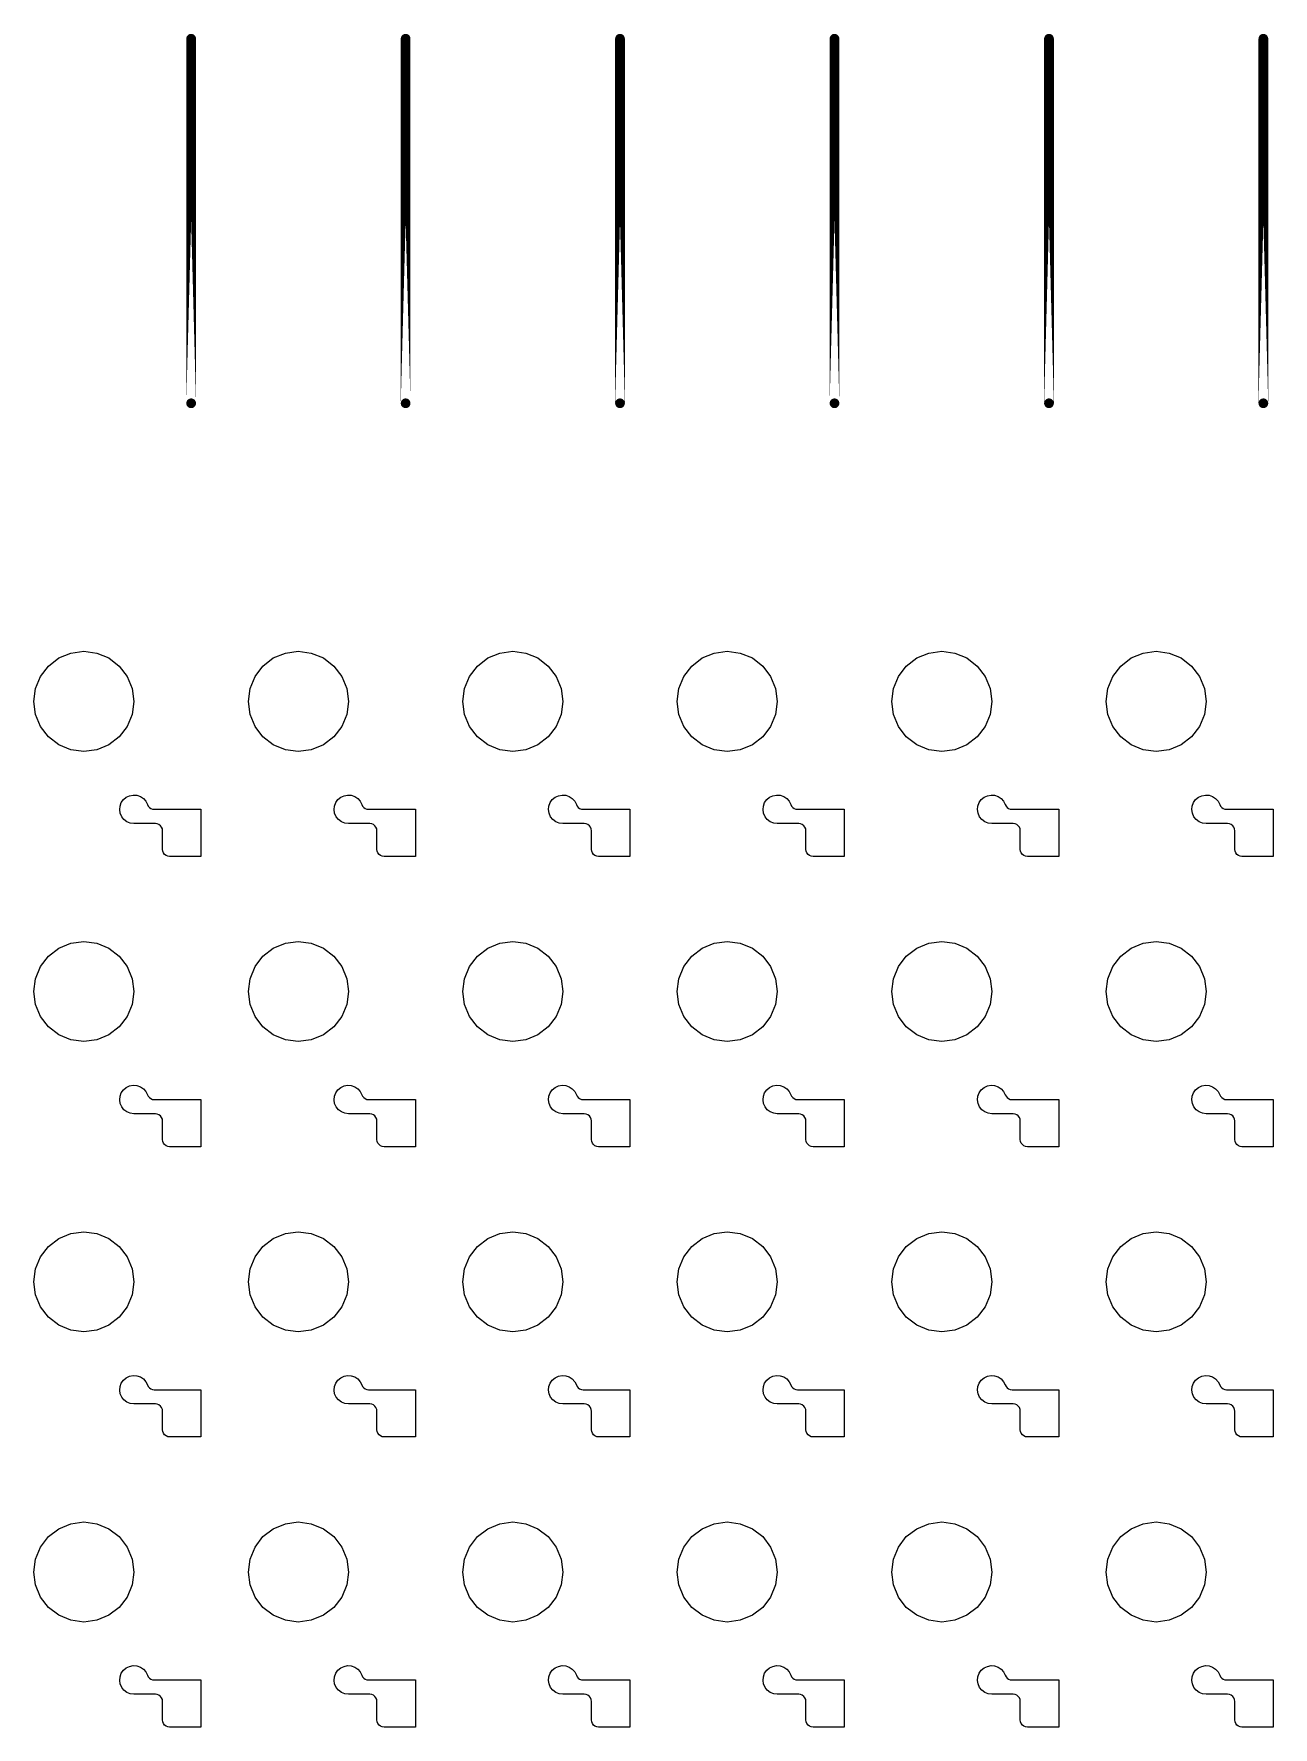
# Model space of a CAD drawing. Extents: x 11 to 212, y 11 to 212.
# Drawn here: x 122.26 to 132.46, y 161.51 to 175.44 of the extents above; entities that cross this region are included whole.
import ezdxf

# ---------------------------------------------------------------- set-up
doc = ezdxf.new("R2010")
doc.units = 0
doc.layers.get('0').update_dxf_attribs({"linetype": 'continuous'})
doc.layers.add('C3', color=7, linetype='continuous')

# ---------------------------------------------------------------- blocks, each defined once
blk = doc.blocks.new('cutlineendpoint')
at = {"const_width": 0.04}
blk.add_lwpolyline([(-0.02, 0, 1), (0.02, 0, 1)], format="xyb", close=True, dxfattribs=at)

msp = doc.modelspace()

# ---------------------------------------------------------------- linework, layer by layer
at = {"layer": 'C3', "const_width": 0.08}
for points in [[(123.553, 172.4), (123.553, 175.4)], [(125.318, 172.4), (125.318, 175.4)], [(127.082, 172.4), (127.082, 175.4)], [(128.847, 172.4), (128.847, 175.4)], [(130.612, 172.4), (130.612, 175.4)], [(132.376, 172.4), (132.376, 175.4)]]:
    msp.add_lwpolyline(points, close=True, dxfattribs=at)
at = {"layer": 'C3'}
for points in [[(123.082, 169.947), (123.068, 169.84), (123.027, 169.741), (122.962, 169.656), (122.876, 169.59), (122.777, 169.549), (122.671, 169.535), (122.564, 169.549), (122.465, 169.59), (122.379, 169.656), (122.314, 169.741), (122.273, 169.84), (122.259, 169.947), (122.273, 170.054), (122.314, 170.153), (122.379, 170.238), (122.465, 170.304), (122.564, 170.345), (122.671, 170.359), (122.777, 170.345), (122.876, 170.304), (122.962, 170.238), (123.027, 170.153), (123.068, 170.054)], [(124.847, 169.947), (124.833, 169.84), (124.792, 169.741), (124.726, 169.656), (124.641, 169.59), (124.542, 169.549), (124.435, 169.535), (124.329, 169.549), (124.229, 169.59), (124.144, 169.656), (124.079, 169.741), (124.038, 169.84), (124.024, 169.947), (124.038, 170.054), (124.079, 170.153), (124.144, 170.238), (124.229, 170.304), (124.329, 170.345), (124.435, 170.359), (124.542, 170.345), (124.641, 170.304), (124.726, 170.238), (124.792, 170.153), (124.833, 170.054)], [(126.612, 169.947), (126.598, 169.84), (126.557, 169.741), (126.491, 169.656), (126.406, 169.59), (126.307, 169.549), (126.2, 169.535), (126.093, 169.549), (125.994, 169.59), (125.909, 169.656), (125.843, 169.741), (125.802, 169.84), (125.788, 169.947), (125.802, 170.054), (125.843, 170.153), (125.909, 170.238), (125.994, 170.304), (126.093, 170.345), (126.2, 170.359), (126.307, 170.345), (126.406, 170.304), (126.491, 170.238), (126.557, 170.153), (126.598, 170.054)], [(128.376, 169.947), (128.362, 169.84), (128.321, 169.741), (128.256, 169.656), (128.171, 169.59), (128.071, 169.549), (127.965, 169.535), (127.858, 169.549), (127.759, 169.59), (127.674, 169.656), (127.608, 169.741), (127.567, 169.84), (127.553, 169.947), (127.567, 170.054), (127.608, 170.153), (127.674, 170.238), (127.759, 170.304), (127.858, 170.345), (127.965, 170.359), (128.071, 170.345), (128.171, 170.304), (128.256, 170.238), (128.321, 170.153), (128.362, 170.054)], [(130.141, 169.947), (130.127, 169.84), (130.086, 169.741), (130.021, 169.656), (129.935, 169.59), (129.836, 169.549), (129.729, 169.535), (129.623, 169.549), (129.524, 169.59), (129.438, 169.656), (129.373, 169.741), (129.332, 169.84), (129.318, 169.947), (129.332, 170.054), (129.373, 170.153), (129.438, 170.238), (129.524, 170.304), (129.623, 170.345), (129.729, 170.359), (129.836, 170.345), (129.935, 170.304), (130.021, 170.238), (130.086, 170.153), (130.127, 170.054)], [(131.906, 169.947), (131.892, 169.84), (131.851, 169.741), (131.785, 169.656), (131.7, 169.59), (131.601, 169.549), (131.494, 169.535), (131.388, 169.549), (131.288, 169.59), (131.203, 169.656), (131.138, 169.741), (131.096, 169.84), (131.082, 169.947), (131.096, 170.054), (131.138, 170.153), (131.203, 170.238), (131.288, 170.304), (131.388, 170.345), (131.494, 170.359), (131.601, 170.345), (131.7, 170.304), (131.785, 170.238), (131.851, 170.153), (131.892, 170.054)], [(123.376, 168.671), (123.361, 168.673), (123.347, 168.678), (123.335, 168.688), (123.326, 168.7), (123.32, 168.714), (123.318, 168.729), (123.318, 168.882), (123.316, 168.898), (123.31, 168.912), (123.3, 168.924), (123.288, 168.933), (123.274, 168.939), (123.259, 168.941), (123.082, 168.941), (123.052, 168.945), (123.024, 168.956), (123, 168.974), (122.982, 168.998), (122.969, 169.026), (122.965, 169.056), (122.968, 169.086), (122.978, 169.114), (122.996, 169.139), (123.019, 169.158), (123.046, 169.171), (123.076, 169.176), (123.106, 169.174), (123.135, 169.164), (123.16, 169.148), (123.18, 169.125), (123.193, 169.098), (123.2, 169.085), (123.209, 169.074), (123.221, 169.066), (123.234, 169.061), (123.249, 169.059), (123.633, 169.059), (123.633, 168.671)], [(125.141, 168.671), (125.126, 168.673), (125.112, 168.678), (125.1, 168.688), (125.09, 168.7), (125.084, 168.714), (125.082, 168.729), (125.082, 168.882), (125.08, 168.898), (125.074, 168.912), (125.065, 168.924), (125.053, 168.933), (125.039, 168.939), (125.024, 168.941), (124.847, 168.941), (124.817, 168.945), (124.789, 168.956), (124.765, 168.974), (124.746, 168.998), (124.734, 169.026), (124.729, 169.056), (124.733, 169.086), (124.743, 169.114), (124.761, 169.139), (124.784, 169.158), (124.811, 169.171), (124.841, 169.176), (124.871, 169.174), (124.899, 169.164), (124.924, 169.148), (124.944, 169.125), (124.958, 169.098), (124.964, 169.085), (124.974, 169.074), (124.986, 169.066), (124.999, 169.061), (125.013, 169.059), (125.398, 169.059), (125.398, 168.671)], [(126.906, 168.671), (126.891, 168.673), (126.876, 168.678), (126.864, 168.688), (126.855, 168.7), (126.849, 168.714), (126.847, 168.729), (126.847, 168.882), (126.845, 168.898), (126.839, 168.912), (126.83, 168.924), (126.818, 168.933), (126.803, 168.939), (126.788, 168.941), (126.612, 168.941), (126.582, 168.945), (126.554, 168.956), (126.53, 168.974), (126.511, 168.998), (126.499, 169.026), (126.494, 169.056), (126.497, 169.086), (126.508, 169.114), (126.525, 169.139), (126.548, 169.158), (126.576, 169.171), (126.605, 169.176), (126.635, 169.174), (126.664, 169.164), (126.689, 169.148), (126.709, 169.125), (126.723, 169.098), (126.729, 169.085), (126.739, 169.074), (126.75, 169.066), (126.764, 169.061), (126.778, 169.059), (127.162, 169.059), (127.162, 168.671)], [(128.671, 168.671), (128.655, 168.673), (128.641, 168.678), (128.629, 168.688), (128.62, 168.7), (128.614, 168.714), (128.612, 168.729), (128.612, 168.882), (128.61, 168.898), (128.604, 168.912), (128.595, 168.924), (128.582, 168.933), (128.568, 168.939), (128.553, 168.941), (128.376, 168.941), (128.347, 168.945), (128.319, 168.956), (128.294, 168.974), (128.276, 168.998), (128.264, 169.026), (128.259, 169.056), (128.262, 169.086), (128.272, 169.114), (128.29, 169.139), (128.313, 169.158), (128.34, 169.171), (128.37, 169.176), (128.4, 169.174), (128.429, 169.164), (128.454, 169.148), (128.474, 169.125), (128.487, 169.098), (128.494, 169.085), (128.503, 169.074), (128.515, 169.066), (128.529, 169.061), (128.543, 169.059), (128.927, 169.059), (128.927, 168.671)], [(130.435, 168.671), (130.42, 168.673), (130.406, 168.678), (130.394, 168.688), (130.384, 168.7), (130.378, 168.714), (130.376, 168.729), (130.376, 168.882), (130.374, 168.898), (130.369, 168.912), (130.359, 168.924), (130.347, 168.933), (130.333, 168.939), (130.318, 168.941), (130.141, 168.941), (130.111, 168.945), (130.083, 168.956), (130.059, 168.974), (130.04, 168.998), (130.028, 169.026), (130.024, 169.056), (130.027, 169.086), (130.037, 169.114), (130.055, 169.139), (130.078, 169.158), (130.105, 169.171), (130.135, 169.176), (130.165, 169.174), (130.193, 169.164), (130.218, 169.148), (130.238, 169.125), (130.252, 169.098), (130.259, 169.085), (130.268, 169.074), (130.28, 169.066), (130.293, 169.061), (130.308, 169.059), (130.692, 169.059), (130.692, 168.671)], [(132.2, 168.671), (132.185, 168.673), (132.171, 168.678), (132.158, 168.688), (132.149, 168.7), (132.143, 168.714), (132.141, 168.729), (132.141, 168.882), (132.139, 168.898), (132.133, 168.912), (132.124, 168.924), (132.112, 168.933), (132.098, 168.939), (132.082, 168.941), (131.906, 168.941), (131.876, 168.945), (131.848, 168.956), (131.824, 168.974), (131.805, 168.998), (131.793, 169.026), (131.788, 169.056), (131.791, 169.086), (131.802, 169.114), (131.819, 169.139), (131.842, 169.158), (131.87, 169.171), (131.899, 169.176), (131.93, 169.174), (131.958, 169.164), (131.983, 169.148), (132.003, 169.125), (132.017, 169.098), (132.023, 169.085), (132.033, 169.074), (132.044, 169.066), (132.058, 169.061), (132.072, 169.059), (132.456, 169.059), (132.456, 168.671)], [(123.082, 167.559), (123.068, 167.452), (123.027, 167.353), (122.962, 167.268), (122.876, 167.202), (122.777, 167.161), (122.671, 167.147), (122.564, 167.161), (122.465, 167.202), (122.379, 167.268), (122.314, 167.353), (122.273, 167.452), (122.259, 167.559), (122.273, 167.665), (122.314, 167.765), (122.379, 167.85), (122.465, 167.915), (122.564, 167.957), (122.671, 167.971), (122.777, 167.957), (122.876, 167.915), (122.962, 167.85), (123.027, 167.765), (123.068, 167.665)], [(124.847, 167.559), (124.833, 167.452), (124.792, 167.353), (124.726, 167.268), (124.641, 167.202), (124.542, 167.161), (124.435, 167.147), (124.329, 167.161), (124.229, 167.202), (124.144, 167.268), (124.079, 167.353), (124.038, 167.452), (124.024, 167.559), (124.038, 167.665), (124.079, 167.765), (124.144, 167.85), (124.229, 167.915), (124.329, 167.957), (124.435, 167.971), (124.542, 167.957), (124.641, 167.915), (124.726, 167.85), (124.792, 167.765), (124.833, 167.665)], [(126.612, 167.559), (126.598, 167.452), (126.557, 167.353), (126.491, 167.268), (126.406, 167.202), (126.307, 167.161), (126.2, 167.147), (126.093, 167.161), (125.994, 167.202), (125.909, 167.268), (125.843, 167.353), (125.802, 167.452), (125.788, 167.559), (125.802, 167.665), (125.843, 167.765), (125.909, 167.85), (125.994, 167.915), (126.093, 167.957), (126.2, 167.971), (126.307, 167.957), (126.406, 167.915), (126.491, 167.85), (126.557, 167.765), (126.598, 167.665)], [(128.376, 167.559), (128.362, 167.452), (128.321, 167.353), (128.256, 167.268), (128.171, 167.202), (128.071, 167.161), (127.965, 167.147), (127.858, 167.161), (127.759, 167.202), (127.674, 167.268), (127.608, 167.353), (127.567, 167.452), (127.553, 167.559), (127.567, 167.665), (127.608, 167.765), (127.674, 167.85), (127.759, 167.915), (127.858, 167.957), (127.965, 167.971), (128.071, 167.957), (128.171, 167.915), (128.256, 167.85), (128.321, 167.765), (128.362, 167.665)], [(130.141, 167.559), (130.127, 167.452), (130.086, 167.353), (130.021, 167.268), (129.935, 167.202), (129.836, 167.161), (129.729, 167.147), (129.623, 167.161), (129.524, 167.202), (129.438, 167.268), (129.373, 167.353), (129.332, 167.452), (129.318, 167.559), (129.332, 167.665), (129.373, 167.765), (129.438, 167.85), (129.524, 167.915), (129.623, 167.957), (129.729, 167.971), (129.836, 167.957), (129.935, 167.915), (130.021, 167.85), (130.086, 167.765), (130.127, 167.665)], [(131.906, 167.559), (131.892, 167.452), (131.851, 167.353), (131.785, 167.268), (131.7, 167.202), (131.601, 167.161), (131.494, 167.147), (131.388, 167.161), (131.288, 167.202), (131.203, 167.268), (131.138, 167.353), (131.096, 167.452), (131.082, 167.559), (131.096, 167.665), (131.138, 167.765), (131.203, 167.85), (131.288, 167.915), (131.388, 167.957), (131.494, 167.971), (131.601, 167.957), (131.7, 167.915), (131.785, 167.85), (131.851, 167.765), (131.892, 167.665)], [(123.376, 166.282), (123.361, 166.284), (123.347, 166.29), (123.335, 166.3), (123.326, 166.312), (123.32, 166.326), (123.318, 166.341), (123.318, 166.494), (123.316, 166.509), (123.31, 166.524), (123.3, 166.536), (123.288, 166.545), (123.274, 166.551), (123.259, 166.553), (123.082, 166.553), (123.052, 166.557), (123.024, 166.568), (123, 166.586), (122.982, 166.61), (122.969, 166.638), (122.965, 166.667), (122.968, 166.697), (122.978, 166.726), (122.996, 166.75), (123.019, 166.77), (123.046, 166.783), (123.076, 166.788), (123.106, 166.786), (123.135, 166.776), (123.16, 166.759), (123.18, 166.737), (123.193, 166.71), (123.2, 166.697), (123.209, 166.686), (123.221, 166.678), (123.234, 166.672), (123.249, 166.671), (123.633, 166.671), (123.633, 166.282)], [(125.141, 166.282), (125.126, 166.284), (125.112, 166.29), (125.1, 166.3), (125.09, 166.312), (125.084, 166.326), (125.082, 166.341), (125.082, 166.494), (125.08, 166.509), (125.074, 166.524), (125.065, 166.536), (125.053, 166.545), (125.039, 166.551), (125.024, 166.553), (124.847, 166.553), (124.817, 166.557), (124.789, 166.568), (124.765, 166.586), (124.746, 166.61), (124.734, 166.638), (124.729, 166.667), (124.733, 166.697), (124.743, 166.726), (124.761, 166.75), (124.784, 166.77), (124.811, 166.783), (124.841, 166.788), (124.871, 166.786), (124.899, 166.776), (124.924, 166.759), (124.944, 166.737), (124.958, 166.71), (124.964, 166.697), (124.974, 166.686), (124.986, 166.678), (124.999, 166.672), (125.013, 166.671), (125.398, 166.671), (125.398, 166.282)], [(126.906, 166.282), (126.891, 166.284), (126.876, 166.29), (126.864, 166.3), (126.855, 166.312), (126.849, 166.326), (126.847, 166.341), (126.847, 166.494), (126.845, 166.509), (126.839, 166.524), (126.83, 166.536), (126.818, 166.545), (126.803, 166.551), (126.788, 166.553), (126.612, 166.553), (126.582, 166.557), (126.554, 166.568), (126.53, 166.586), (126.511, 166.61), (126.499, 166.638), (126.494, 166.667), (126.497, 166.697), (126.508, 166.726), (126.525, 166.75), (126.548, 166.77), (126.576, 166.783), (126.605, 166.788), (126.635, 166.786), (126.664, 166.776), (126.689, 166.759), (126.709, 166.737), (126.723, 166.71), (126.729, 166.697), (126.739, 166.686), (126.75, 166.678), (126.764, 166.672), (126.778, 166.671), (127.162, 166.671), (127.162, 166.282)], [(128.671, 166.282), (128.655, 166.284), (128.641, 166.29), (128.629, 166.3), (128.62, 166.312), (128.614, 166.326), (128.612, 166.341), (128.612, 166.494), (128.61, 166.509), (128.604, 166.524), (128.595, 166.536), (128.582, 166.545), (128.568, 166.551), (128.553, 166.553), (128.376, 166.553), (128.347, 166.557), (128.319, 166.568), (128.294, 166.586), (128.276, 166.61), (128.264, 166.638), (128.259, 166.667), (128.262, 166.697), (128.272, 166.726), (128.29, 166.75), (128.313, 166.77), (128.34, 166.783), (128.37, 166.788), (128.4, 166.786), (128.429, 166.776), (128.454, 166.759), (128.474, 166.737), (128.487, 166.71), (128.494, 166.697), (128.503, 166.686), (128.515, 166.678), (128.529, 166.672), (128.543, 166.671), (128.927, 166.671), (128.927, 166.282)], [(130.435, 166.282), (130.42, 166.284), (130.406, 166.29), (130.394, 166.3), (130.384, 166.312), (130.378, 166.326), (130.376, 166.341), (130.376, 166.494), (130.374, 166.509), (130.369, 166.524), (130.359, 166.536), (130.347, 166.545), (130.333, 166.551), (130.318, 166.553), (130.141, 166.553), (130.111, 166.557), (130.083, 166.568), (130.059, 166.586), (130.04, 166.61), (130.028, 166.638), (130.024, 166.667), (130.027, 166.697), (130.037, 166.726), (130.055, 166.75), (130.078, 166.77), (130.105, 166.783), (130.135, 166.788), (130.165, 166.786), (130.193, 166.776), (130.218, 166.759), (130.238, 166.737), (130.252, 166.71), (130.259, 166.697), (130.268, 166.686), (130.28, 166.678), (130.293, 166.672), (130.308, 166.671), (130.692, 166.671), (130.692, 166.282)], [(132.2, 166.282), (132.185, 166.284), (132.171, 166.29), (132.158, 166.3), (132.149, 166.312), (132.143, 166.326), (132.141, 166.341), (132.141, 166.494), (132.139, 166.509), (132.133, 166.524), (132.124, 166.536), (132.112, 166.545), (132.098, 166.551), (132.082, 166.553), (131.906, 166.553), (131.876, 166.557), (131.848, 166.568), (131.824, 166.586), (131.805, 166.61), (131.793, 166.638), (131.788, 166.667), (131.791, 166.697), (131.802, 166.726), (131.819, 166.75), (131.842, 166.77), (131.87, 166.783), (131.899, 166.788), (131.93, 166.786), (131.958, 166.776), (131.983, 166.759), (132.003, 166.737), (132.017, 166.71), (132.023, 166.697), (132.033, 166.686), (132.044, 166.678), (132.058, 166.672), (132.072, 166.671), (132.456, 166.671), (132.456, 166.282)], [(123.082, 165.171), (123.068, 165.064), (123.027, 164.965), (122.962, 164.879), (122.876, 164.814), (122.777, 164.773), (122.671, 164.759), (122.564, 164.773), (122.465, 164.814), (122.379, 164.879), (122.314, 164.965), (122.273, 165.064), (122.259, 165.171), (122.273, 165.277), (122.314, 165.376), (122.379, 165.462), (122.465, 165.527), (122.564, 165.568), (122.671, 165.582), (122.777, 165.568), (122.876, 165.527), (122.962, 165.462), (123.027, 165.376), (123.068, 165.277)], [(124.847, 165.171), (124.833, 165.064), (124.792, 164.965), (124.726, 164.879), (124.641, 164.814), (124.542, 164.773), (124.435, 164.759), (124.329, 164.773), (124.229, 164.814), (124.144, 164.879), (124.079, 164.965), (124.038, 165.064), (124.024, 165.171), (124.038, 165.277), (124.079, 165.376), (124.144, 165.462), (124.229, 165.527), (124.329, 165.568), (124.435, 165.582), (124.542, 165.568), (124.641, 165.527), (124.726, 165.462), (124.792, 165.376), (124.833, 165.277)], [(126.612, 165.171), (126.598, 165.064), (126.557, 164.965), (126.491, 164.879), (126.406, 164.814), (126.307, 164.773), (126.2, 164.759), (126.093, 164.773), (125.994, 164.814), (125.909, 164.879), (125.843, 164.965), (125.802, 165.064), (125.788, 165.171), (125.802, 165.277), (125.843, 165.376), (125.909, 165.462), (125.994, 165.527), (126.093, 165.568), (126.2, 165.582), (126.307, 165.568), (126.406, 165.527), (126.491, 165.462), (126.557, 165.376), (126.598, 165.277)], [(128.376, 165.171), (128.362, 165.064), (128.321, 164.965), (128.256, 164.879), (128.171, 164.814), (128.071, 164.773), (127.965, 164.759), (127.858, 164.773), (127.759, 164.814), (127.674, 164.879), (127.608, 164.965), (127.567, 165.064), (127.553, 165.171), (127.567, 165.277), (127.608, 165.376), (127.674, 165.462), (127.759, 165.527), (127.858, 165.568), (127.965, 165.582), (128.071, 165.568), (128.171, 165.527), (128.256, 165.462), (128.321, 165.376), (128.362, 165.277)], [(130.141, 165.171), (130.127, 165.064), (130.086, 164.965), (130.021, 164.879), (129.935, 164.814), (129.836, 164.773), (129.729, 164.759), (129.623, 164.773), (129.524, 164.814), (129.438, 164.879), (129.373, 164.965), (129.332, 165.064), (129.318, 165.171), (129.332, 165.277), (129.373, 165.376), (129.438, 165.462), (129.524, 165.527), (129.623, 165.568), (129.729, 165.582), (129.836, 165.568), (129.935, 165.527), (130.021, 165.462), (130.086, 165.376), (130.127, 165.277)], [(131.906, 165.171), (131.892, 165.064), (131.851, 164.965), (131.785, 164.879), (131.7, 164.814), (131.601, 164.773), (131.494, 164.759), (131.388, 164.773), (131.288, 164.814), (131.203, 164.879), (131.138, 164.965), (131.096, 165.064), (131.082, 165.171), (131.096, 165.277), (131.138, 165.376), (131.203, 165.462), (131.288, 165.527), (131.388, 165.568), (131.494, 165.582), (131.601, 165.568), (131.7, 165.527), (131.785, 165.462), (131.851, 165.376), (131.892, 165.277)], [(123.376, 163.894), (123.361, 163.896), (123.347, 163.902), (123.335, 163.911), (123.326, 163.924), (123.32, 163.938), (123.318, 163.953), (123.318, 164.106), (123.316, 164.121), (123.31, 164.135), (123.3, 164.147), (123.288, 164.157), (123.274, 164.163), (123.259, 164.165), (123.082, 164.165), (123.052, 164.169), (123.024, 164.18), (123, 164.198), (122.982, 164.222), (122.969, 164.249), (122.965, 164.279), (122.968, 164.309), (122.978, 164.337), (122.996, 164.362), (123.019, 164.381), (123.046, 164.394), (123.076, 164.4), (123.106, 164.398), (123.135, 164.388), (123.16, 164.371), (123.18, 164.348), (123.193, 164.322), (123.2, 164.309), (123.209, 164.298), (123.221, 164.289), (123.234, 164.284), (123.249, 164.282), (123.633, 164.282), (123.633, 163.894)], [(125.141, 163.894), (125.126, 163.896), (125.112, 163.902), (125.1, 163.911), (125.09, 163.924), (125.084, 163.938), (125.082, 163.953), (125.082, 164.106), (125.08, 164.121), (125.074, 164.135), (125.065, 164.147), (125.053, 164.157), (125.039, 164.163), (125.024, 164.165), (124.847, 164.165), (124.817, 164.169), (124.789, 164.18), (124.765, 164.198), (124.746, 164.222), (124.734, 164.249), (124.729, 164.279), (124.733, 164.309), (124.743, 164.337), (124.761, 164.362), (124.784, 164.381), (124.811, 164.394), (124.841, 164.4), (124.871, 164.398), (124.899, 164.388), (124.924, 164.371), (124.944, 164.348), (124.958, 164.322), (124.964, 164.309), (124.974, 164.298), (124.986, 164.289), (124.999, 164.284), (125.013, 164.282), (125.398, 164.282), (125.398, 163.894)], [(126.906, 163.894), (126.891, 163.896), (126.876, 163.902), (126.864, 163.911), (126.855, 163.924), (126.849, 163.938), (126.847, 163.953), (126.847, 164.106), (126.845, 164.121), (126.839, 164.135), (126.83, 164.147), (126.818, 164.157), (126.803, 164.163), (126.788, 164.165), (126.612, 164.165), (126.582, 164.169), (126.554, 164.18), (126.53, 164.198), (126.511, 164.222), (126.499, 164.249), (126.494, 164.279), (126.497, 164.309), (126.508, 164.337), (126.525, 164.362), (126.548, 164.381), (126.576, 164.394), (126.605, 164.4), (126.635, 164.398), (126.664, 164.388), (126.689, 164.371), (126.709, 164.348), (126.723, 164.322), (126.729, 164.309), (126.739, 164.298), (126.75, 164.289), (126.764, 164.284), (126.778, 164.282), (127.162, 164.282), (127.162, 163.894)], [(128.671, 163.894), (128.655, 163.896), (128.641, 163.902), (128.629, 163.911), (128.62, 163.924), (128.614, 163.938), (128.612, 163.953), (128.612, 164.106), (128.61, 164.121), (128.604, 164.135), (128.595, 164.147), (128.582, 164.157), (128.568, 164.163), (128.553, 164.165), (128.376, 164.165), (128.347, 164.169), (128.319, 164.18), (128.294, 164.198), (128.276, 164.222), (128.264, 164.249), (128.259, 164.279), (128.262, 164.309), (128.272, 164.337), (128.29, 164.362), (128.313, 164.381), (128.34, 164.394), (128.37, 164.4), (128.4, 164.398), (128.429, 164.388), (128.454, 164.371), (128.474, 164.348), (128.487, 164.322), (128.494, 164.309), (128.503, 164.298), (128.515, 164.289), (128.529, 164.284), (128.543, 164.282), (128.927, 164.282), (128.927, 163.894)], [(130.435, 163.894), (130.42, 163.896), (130.406, 163.902), (130.394, 163.911), (130.384, 163.924), (130.378, 163.938), (130.376, 163.953), (130.376, 164.106), (130.374, 164.121), (130.369, 164.135), (130.359, 164.147), (130.347, 164.157), (130.333, 164.163), (130.318, 164.165), (130.141, 164.165), (130.111, 164.169), (130.083, 164.18), (130.059, 164.198), (130.04, 164.222), (130.028, 164.249), (130.024, 164.279), (130.027, 164.309), (130.037, 164.337), (130.055, 164.362), (130.078, 164.381), (130.105, 164.394), (130.135, 164.4), (130.165, 164.398), (130.193, 164.388), (130.218, 164.371), (130.238, 164.348), (130.252, 164.322), (130.259, 164.309), (130.268, 164.298), (130.28, 164.289), (130.293, 164.284), (130.308, 164.282), (130.692, 164.282), (130.692, 163.894)], [(132.2, 163.894), (132.185, 163.896), (132.171, 163.902), (132.158, 163.911), (132.149, 163.924), (132.143, 163.938), (132.141, 163.953), (132.141, 164.106), (132.139, 164.121), (132.133, 164.135), (132.124, 164.147), (132.112, 164.157), (132.098, 164.163), (132.082, 164.165), (131.906, 164.165), (131.876, 164.169), (131.848, 164.18), (131.824, 164.198), (131.805, 164.222), (131.793, 164.249), (131.788, 164.279), (131.791, 164.309), (131.802, 164.337), (131.819, 164.362), (131.842, 164.381), (131.87, 164.394), (131.899, 164.4), (131.93, 164.398), (131.958, 164.388), (131.983, 164.371), (132.003, 164.348), (132.017, 164.322), (132.023, 164.309), (132.033, 164.298), (132.044, 164.289), (132.058, 164.284), (132.072, 164.282), (132.456, 164.282), (132.456, 163.894)], [(123.082, 162.782), (123.068, 162.676), (123.027, 162.576), (122.962, 162.491), (122.876, 162.426), (122.777, 162.385), (122.671, 162.371), (122.564, 162.385), (122.465, 162.426), (122.379, 162.491), (122.314, 162.576), (122.273, 162.676), (122.259, 162.782), (122.273, 162.889), (122.314, 162.988), (122.379, 163.074), (122.465, 163.139), (122.564, 163.18), (122.671, 163.194), (122.777, 163.18), (122.876, 163.139), (122.962, 163.074), (123.027, 162.988), (123.068, 162.889)], [(124.847, 162.782), (124.833, 162.676), (124.792, 162.576), (124.726, 162.491), (124.641, 162.426), (124.542, 162.385), (124.435, 162.371), (124.329, 162.385), (124.229, 162.426), (124.144, 162.491), (124.079, 162.576), (124.038, 162.676), (124.024, 162.782), (124.038, 162.889), (124.079, 162.988), (124.144, 163.074), (124.229, 163.139), (124.329, 163.18), (124.435, 163.194), (124.542, 163.18), (124.641, 163.139), (124.726, 163.074), (124.792, 162.988), (124.833, 162.889)], [(126.612, 162.782), (126.598, 162.676), (126.557, 162.576), (126.491, 162.491), (126.406, 162.426), (126.307, 162.385), (126.2, 162.371), (126.093, 162.385), (125.994, 162.426), (125.909, 162.491), (125.843, 162.576), (125.802, 162.676), (125.788, 162.782), (125.802, 162.889), (125.843, 162.988), (125.909, 163.074), (125.994, 163.139), (126.093, 163.18), (126.2, 163.194), (126.307, 163.18), (126.406, 163.139), (126.491, 163.074), (126.557, 162.988), (126.598, 162.889)], [(128.376, 162.782), (128.362, 162.676), (128.321, 162.576), (128.256, 162.491), (128.171, 162.426), (128.071, 162.385), (127.965, 162.371), (127.858, 162.385), (127.759, 162.426), (127.674, 162.491), (127.608, 162.576), (127.567, 162.676), (127.553, 162.782), (127.567, 162.889), (127.608, 162.988), (127.674, 163.074), (127.759, 163.139), (127.858, 163.18), (127.965, 163.194), (128.071, 163.18), (128.171, 163.139), (128.256, 163.074), (128.321, 162.988), (128.362, 162.889)], [(130.141, 162.782), (130.127, 162.676), (130.086, 162.576), (130.021, 162.491), (129.935, 162.426), (129.836, 162.385), (129.729, 162.371), (129.623, 162.385), (129.524, 162.426), (129.438, 162.491), (129.373, 162.576), (129.332, 162.676), (129.318, 162.782), (129.332, 162.889), (129.373, 162.988), (129.438, 163.074), (129.524, 163.139), (129.623, 163.18), (129.729, 163.194), (129.836, 163.18), (129.935, 163.139), (130.021, 163.074), (130.086, 162.988), (130.127, 162.889)], [(131.906, 162.782), (131.892, 162.676), (131.851, 162.576), (131.785, 162.491), (131.7, 162.426), (131.601, 162.385), (131.494, 162.371), (131.388, 162.385), (131.288, 162.426), (131.203, 162.491), (131.138, 162.576), (131.096, 162.676), (131.082, 162.782), (131.096, 162.889), (131.138, 162.988), (131.203, 163.074), (131.288, 163.139), (131.388, 163.18), (131.494, 163.194), (131.601, 163.18), (131.7, 163.139), (131.785, 163.074), (131.851, 162.988), (131.892, 162.889)], [(123.376, 161.506), (123.361, 161.508), (123.347, 161.514), (123.335, 161.523), (123.326, 161.535), (123.32, 161.549), (123.318, 161.565), (123.318, 161.718), (123.316, 161.733), (123.31, 161.747), (123.3, 161.759), (123.288, 161.769), (123.274, 161.774), (123.259, 161.776), (123.082, 161.776), (123.052, 161.78), (123.024, 161.792), (123, 161.81), (122.982, 161.833), (122.969, 161.861), (122.965, 161.891), (122.968, 161.921), (122.978, 161.949), (122.996, 161.974), (123.019, 161.993), (123.046, 162.006), (123.076, 162.012), (123.106, 162.009), (123.135, 162), (123.16, 161.983), (123.18, 161.96), (123.193, 161.933), (123.2, 161.92), (123.209, 161.909), (123.221, 161.901), (123.234, 161.896), (123.249, 161.894), (123.633, 161.894), (123.633, 161.506)], [(125.141, 161.506), (125.126, 161.508), (125.112, 161.514), (125.1, 161.523), (125.09, 161.535), (125.084, 161.549), (125.082, 161.565), (125.082, 161.718), (125.08, 161.733), (125.074, 161.747), (125.065, 161.759), (125.053, 161.769), (125.039, 161.774), (125.024, 161.776), (124.847, 161.776), (124.817, 161.78), (124.789, 161.792), (124.765, 161.81), (124.746, 161.833), (124.734, 161.861), (124.729, 161.891), (124.733, 161.921), (124.743, 161.949), (124.761, 161.974), (124.784, 161.993), (124.811, 162.006), (124.841, 162.012), (124.871, 162.009), (124.899, 162), (124.924, 161.983), (124.944, 161.96), (124.958, 161.933), (124.964, 161.92), (124.974, 161.909), (124.986, 161.901), (124.999, 161.896), (125.013, 161.894), (125.398, 161.894), (125.398, 161.506)], [(126.906, 161.506), (126.891, 161.508), (126.876, 161.514), (126.864, 161.523), (126.855, 161.535), (126.849, 161.549), (126.847, 161.565), (126.847, 161.718), (126.845, 161.733), (126.839, 161.747), (126.83, 161.759), (126.818, 161.769), (126.803, 161.774), (126.788, 161.776), (126.612, 161.776), (126.582, 161.78), (126.554, 161.792), (126.53, 161.81), (126.511, 161.833), (126.499, 161.861), (126.494, 161.891), (126.497, 161.921), (126.508, 161.949), (126.525, 161.974), (126.548, 161.993), (126.576, 162.006), (126.605, 162.012), (126.635, 162.009), (126.664, 162), (126.689, 161.983), (126.709, 161.96), (126.723, 161.933), (126.729, 161.92), (126.739, 161.909), (126.75, 161.901), (126.764, 161.896), (126.778, 161.894), (127.162, 161.894), (127.162, 161.506)], [(128.671, 161.506), (128.655, 161.508), (128.641, 161.514), (128.629, 161.523), (128.62, 161.535), (128.614, 161.549), (128.612, 161.565), (128.612, 161.718), (128.61, 161.733), (128.604, 161.747), (128.595, 161.759), (128.582, 161.769), (128.568, 161.774), (128.553, 161.776), (128.376, 161.776), (128.347, 161.78), (128.319, 161.792), (128.294, 161.81), (128.276, 161.833), (128.264, 161.861), (128.259, 161.891), (128.262, 161.921), (128.272, 161.949), (128.29, 161.974), (128.313, 161.993), (128.34, 162.006), (128.37, 162.012), (128.4, 162.009), (128.429, 162), (128.454, 161.983), (128.474, 161.96), (128.487, 161.933), (128.494, 161.92), (128.503, 161.909), (128.515, 161.901), (128.529, 161.896), (128.543, 161.894), (128.927, 161.894), (128.927, 161.506)], [(130.435, 161.506), (130.42, 161.508), (130.406, 161.514), (130.394, 161.523), (130.384, 161.535), (130.378, 161.549), (130.376, 161.565), (130.376, 161.718), (130.374, 161.733), (130.369, 161.747), (130.359, 161.759), (130.347, 161.769), (130.333, 161.774), (130.318, 161.776), (130.141, 161.776), (130.111, 161.78), (130.083, 161.792), (130.059, 161.81), (130.04, 161.833), (130.028, 161.861), (130.024, 161.891), (130.027, 161.921), (130.037, 161.949), (130.055, 161.974), (130.078, 161.993), (130.105, 162.006), (130.135, 162.012), (130.165, 162.009), (130.193, 162), (130.218, 161.983), (130.238, 161.96), (130.252, 161.933), (130.259, 161.92), (130.268, 161.909), (130.28, 161.901), (130.293, 161.896), (130.308, 161.894), (130.692, 161.894), (130.692, 161.506)], [(132.2, 161.506), (132.185, 161.508), (132.171, 161.514), (132.158, 161.523), (132.149, 161.535), (132.143, 161.549), (132.141, 161.565), (132.141, 161.718), (132.139, 161.733), (132.133, 161.747), (132.124, 161.759), (132.112, 161.769), (132.098, 161.774), (132.082, 161.776), (131.906, 161.776), (131.876, 161.78), (131.848, 161.792), (131.824, 161.81), (131.805, 161.833), (131.793, 161.861), (131.788, 161.891), (131.791, 161.921), (131.802, 161.949), (131.819, 161.974), (131.842, 161.993), (131.87, 162.006), (131.899, 162.012), (131.93, 162.009), (131.958, 162), (131.983, 161.983), (132.003, 161.96), (132.017, 161.933), (132.023, 161.92), (132.033, 161.909), (132.044, 161.901), (132.058, 161.896), (132.072, 161.894), (132.456, 161.894), (132.456, 161.506)]]:
    msp.add_lwpolyline(points, close=True, dxfattribs=at)

# ---------------------------------------------------------------- block references
for p in [(123.553, 175.4), (125.318, 175.4), (127.082, 175.4), (128.847, 175.4), (130.612, 175.4), (132.376, 175.4), (123.553, 172.4), (125.318, 172.4), (127.082, 172.4), (128.847, 172.4), (130.612, 172.4), (132.376, 172.4)]:
    msp.add_blockref('cutlineendpoint', p, dxfattribs=at)

doc.saveas('drawing.dxf')
